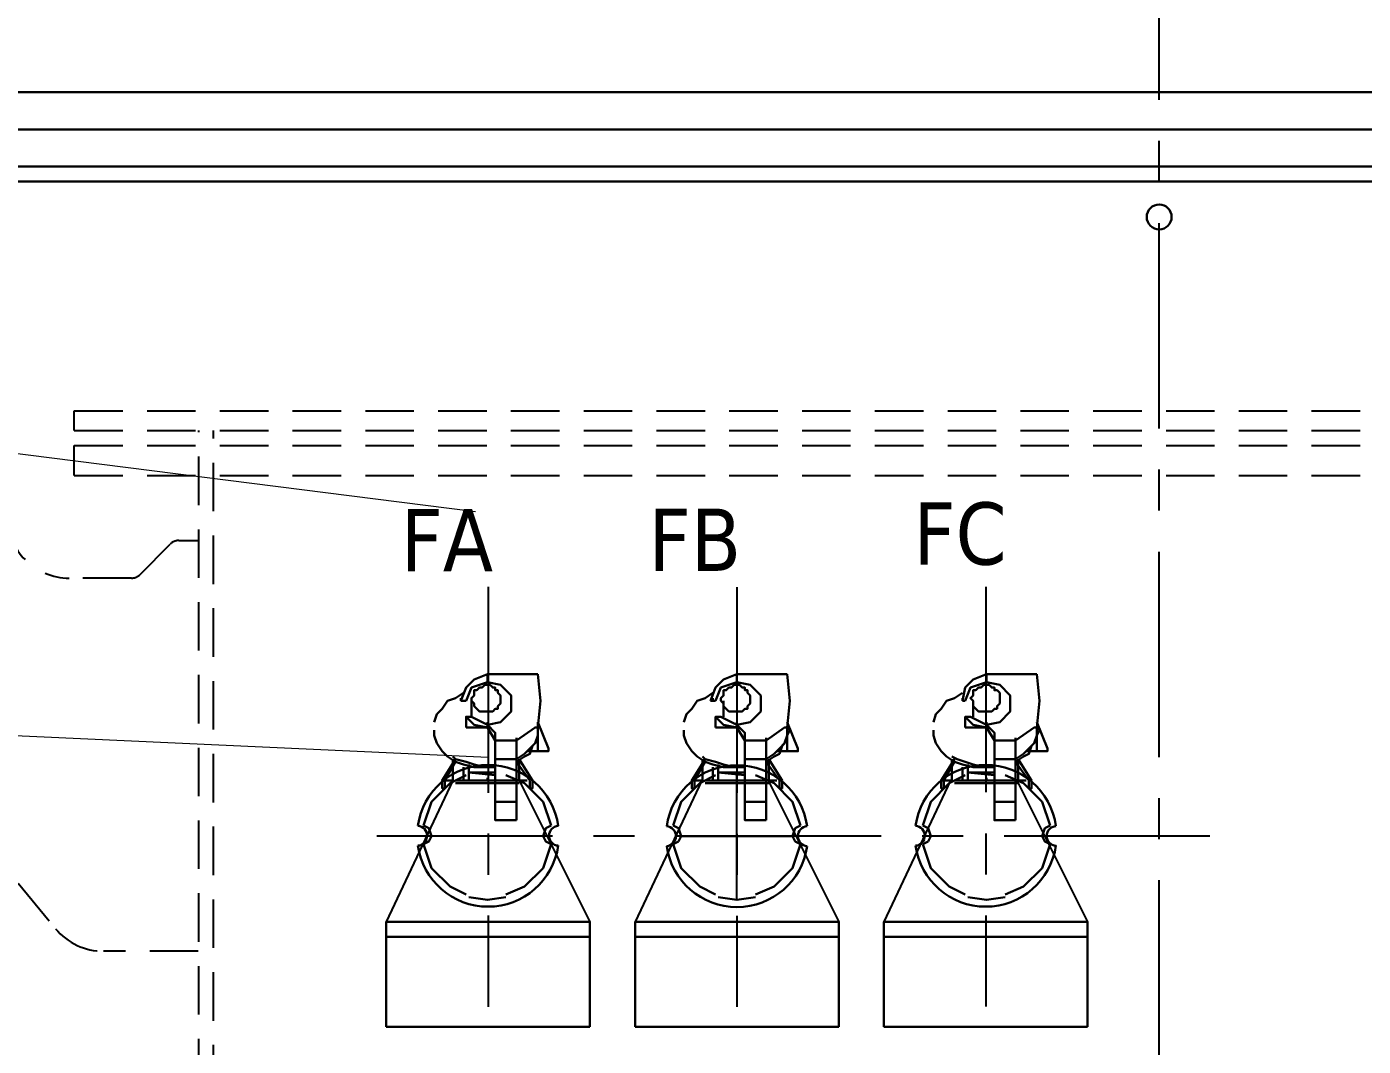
# Model space of a CAD drawing. Header units: millimetres. Extents: x 70841 to 133731, y -170061 to -164340.
# Drawn here: x 81283 to 81820, y -165960 to -165551 of the extents above; entities that cross this region are included whole.
import ezdxf

# ---------------------------------------------------------------- set-up
doc = ezdxf.new("R2010")
doc.units = ezdxf.units.MM
doc.header["$LTSCALE"] = 13
doc.linetypes.add('CENTERX2', pattern=[101.6, 63.5, -12.7, 12.7, -12.7])
doc.linetypes.add('DASHED', pattern=[0.75, 0.5, -0.25])
for name, color, linetype in [('1', 4, 'Continuous'), ('4虚线层', 6, 'DASHED'), ('粗实线', 4, 'Continuous')]:
    doc.layers.add(name, color=color, linetype=linetype)
doc.layers.add('标注、文本', color=3, linetype='Continuous', lineweight=25)
doc.layers.add('铁心', color=3, linetype='Continuous', lineweight=0)
doc.styles.add('Tahoma$001', font='tahoma.ttf', dxfattribs={"height": 2.159784})

# ---------------------------------------------------------------- blocks, each defined once
blk = doc.blocks.new('A$C66A50703')
at = {"layer": '1', "color": 1, "linetype": 'CENTERX2', "lineweight": -3, "ltscale": 0.1}
for p, q in [((44.71, 168.77), (44.71, 0.16)), ((44.71, 168.61), (44.71, 0)), ((144.71, 168.61), (144.71, 0)), ((244.71, 168.77), (244.71, 0.16)), ((334.71, 68.58), (0, 68.58))]:
    blk.add_line(p, q, dxfattribs=at)
at = {"layer": '粗实线', "lineweight": 30}
for centre, radius, start, end in [((44.71, 68.77), 28.5, 8.0481, 171.9519), ((144.71, 68.61), 28.5, 8.0481, 171.9519), ((244.71, 68.77), 28.5, 8.0481, 171.9519), ((16.21, 68.77), 4, 274.0241, 85.9759), ((73.21, 68.77), 4, 94.0241, 265.9759), ((116.21, 68.61), 4, 274.0241, 85.9759), ((173.21, 68.61), 4, 94.0241, 265.9759), ((216.21, 68.77), 4, 274.0241, 85.9759), ((273.21, 68.67), 4, 94.0241, 265.9759), ((44.71, 68.77), 28.5, 188.0481, 351.9519), ((144.71, 68.61), 28.5, 188.0481, 351.9519), ((244.71, 68.77), 28.5, 188.0481, 351.9519)]:
    blk.add_arc(centre, radius, start, end, dxfattribs=at)
blk = doc.blocks.new('A$C5D6D1F02')
at = {"layer": '标注、文本'}
for p, q in [((125.88, 0), (125.88, 51.21)), ((103.48, 25.6), (148.29, 25.6))]:
    blk.add_line(p, q, dxfattribs=at)
at = {"layer": '粗实线', "lineweight": 30}
for points in [[(25.6, 90.68), (20.27, 88.54), (17.07, 85.34), (14.94, 80.01)], [(25.6, 87.48), (19.2, 85.34), (17.07, 80.01)], [(25.6, 90.68), (25.6, 87.48)], [(25.6, 70.41), (30.94, 71.48), (35.2, 75.74), (35.2, 82.14), (30.94, 86.41), (25.6, 87.48)], [(45.87, 69.34), (46.94, 80.01), (45.87, 90.68)], [(125.88, 90.68), (120.55, 88.54), (117.35, 85.34), (115.21, 80.01)], [(125.88, 87.48), (119.48, 85.34), (117.35, 80.01)], [(125.88, 90.68), (125.88, 87.48)], [(125.88, 70.41), (131.22, 71.48), (135.48, 75.74), (135.48, 82.14), (131.22, 86.41), (125.88, 87.48)], [(146.15, 69.34), (147.22, 80.01), (146.15, 90.68)], [(226.16, 90.68), (220.83, 88.54), (217.63, 85.34), (216.56, 80.01)], [(226.16, 87.48), (219.76, 85.34), (217.63, 80.01)], [(226.16, 90.68), (226.16, 87.48)], [(226.16, 70.41), (231.5, 71.48), (235.76, 75.74), (235.76, 82.14), (231.5, 86.41), (226.16, 87.48)], [(246.43, 69.34), (247.5, 80.01), (246.43, 90.68)], [(16, 83.21), (12.8, 81.08), (9.6, 80.01), (7.47, 76.81), (5.33, 74.68), (4.27, 71.48)], [(16, 83.21), (12.8, 81.08), (9.6, 80.01), (7.47, 76.81), (5.33, 74.68), (4.27, 71.48)], [(14.94, 81.08), (14.94, 80.01)], [(116.28, 83.21), (113.08, 81.08), (109.88, 80.01), (107.75, 76.81), (105.61, 74.68), (104.55, 71.48)], [(116.28, 83.21), (113.08, 81.08), (109.88, 80.01), (107.75, 76.81), (105.61, 74.68), (104.55, 71.48)], [(116.28, 81.08), (116.28, 80.01)], [(216.56, 83.21), (213.36, 81.08), (210.16, 80.01), (208.03, 76.81), (205.89, 74.68), (204.83, 71.48)], [(216.56, 83.21), (213.36, 81.08), (210.16, 80.01), (208.03, 76.81), (205.89, 74.68), (204.83, 71.48)], [(216.56, 81.08), (216.56, 80.01)], [(17.07, 73.61), (20.27, 70.41), (25.6, 69.34)], [(19.2, 73.61), (17.07, 73.61), (17.07, 69.34)], [(28.8, 64.01), (28.8, 67.21), (25.6, 70.41)], [(25.6, 69.34), (25.6, 70.41)], [(37.34, 56.54), (40.54, 58.67), (42.67, 60.81), (44.81, 62.94), (45.87, 66.14), (45.87, 68.28), (45.87, 71.48)], [(37.34, 56.54), (40.54, 58.67), (42.67, 60.81), (44.81, 62.94), (45.87, 66.14), (45.87, 68.28), (45.87, 71.48)], [(50.14, 60.81), (45.87, 71.48)], [(117.35, 73.61), (120.55, 70.41), (125.88, 69.34)], [(119.48, 73.61), (117.35, 73.61), (117.35, 69.34)], [(129.08, 64.01), (129.08, 67.21), (125.88, 70.41)], [(125.88, 69.34), (125.88, 70.41)], [(137.62, 56.54), (140.82, 58.67), (142.95, 60.81), (145.08, 62.94), (146.15, 66.14), (147.22, 68.28), (146.15, 71.48)], [(137.62, 56.54), (140.82, 58.67), (142.95, 60.81), (145.08, 62.94), (146.15, 66.14), (147.22, 68.28), (146.15, 71.48)], [(146.15, 69.34), (146.15, 59.74), (149.35, 59.74), (150.42, 59.74), (150.42, 60.81), (146.15, 71.48)], [(217.63, 73.61), (220.83, 70.41), (226.16, 69.34)], [(219.76, 73.61), (217.63, 73.61), (217.63, 69.34)], [(229.36, 64.01), (229.36, 67.21), (226.16, 70.41)], [(226.16, 69.34), (226.16, 70.41)], [(237.9, 56.54), (241.1, 58.67), (243.23, 60.81), (245.36, 62.94), (246.43, 66.14), (247.5, 68.28), (246.43, 71.48)], [(237.9, 56.54), (241.1, 58.67), (243.23, 60.81), (245.36, 62.94), (246.43, 66.14), (247.5, 68.28), (246.43, 71.48)], [(246.43, 69.34), (246.43, 59.74), (249.63, 59.74), (250.7, 59.74), (250.7, 60.81), (246.43, 71.48)], [(4.27, 68.28), (4.27, 66.14), (5.33, 62.94), (7.47, 59.74), (9.6, 57.61), (12.8, 55.47), (16, 54.41), (20.27, 53.34), (24.54, 53.34), (28.8, 53.34)], [(4.27, 68.28), (4.27, 66.14), (5.33, 62.94), (7.47, 59.74), (9.6, 57.61), (12.8, 55.47), (16, 54.41), (20.27, 53.34), (24.54, 53.34), (28.8, 53.34)], [(25.6, 69.34), (28.8, 64.01)], [(45.87, 69.34), (44.81, 69.34), (37.34, 64.01)], [(37.34, 55.47), (40.54, 57.61), (42.67, 58.67), (43.74, 61.87), (45.87, 64.01), (45.87, 66.14), (45.87, 68.28)], [(37.34, 55.47), (40.54, 57.61), (42.67, 58.67), (43.74, 61.87), (45.87, 64.01), (45.87, 66.14), (45.87, 68.28)], [(45.87, 69.34), (45.87, 59.74), (49.07, 59.74), (50.14, 59.74), (50.14, 60.81)], [(104.55, 68.28), (104.55, 66.14), (105.61, 62.94), (107.75, 59.74), (109.88, 57.61), (113.08, 55.47), (116.28, 54.41), (120.55, 53.34), (124.82, 53.34), (129.08, 53.34)], [(104.55, 68.28), (104.55, 66.14), (105.61, 62.94), (107.75, 59.74), (109.88, 57.61), (113.08, 55.47), (116.28, 54.41), (120.55, 53.34), (124.82, 53.34), (129.08, 53.34)], [(125.88, 69.34), (129.08, 64.01)], [(146.15, 69.34), (145.08, 69.34), (137.62, 64.01)], [(137.62, 55.47), (140.82, 57.61), (142.95, 58.67), (144.02, 61.87), (146.15, 64.01), (146.15, 66.14), (147.22, 68.28)], [(137.62, 55.47), (140.82, 57.61), (142.95, 58.67), (144.02, 61.87), (146.15, 64.01), (146.15, 66.14), (147.22, 68.28)], [(204.83, 68.28), (204.83, 66.14), (205.89, 62.94), (208.03, 59.74), (210.16, 57.61), (213.36, 55.47), (216.56, 54.41), (220.83, 53.34), (225.09, 53.34), (229.36, 53.34)], [(204.83, 68.28), (204.83, 66.14), (205.89, 62.94), (208.03, 59.74), (210.16, 57.61), (213.36, 55.47), (216.56, 54.41), (220.83, 53.34), (225.09, 53.34), (229.36, 53.34)], [(226.16, 69.34), (229.36, 64.01)], [(246.43, 69.34), (245.36, 69.34), (237.9, 64.01)], [(237.9, 55.47), (241.1, 57.61), (243.23, 58.67), (244.3, 61.87), (246.43, 64.01), (246.43, 66.14), (247.5, 68.28)], [(237.9, 55.47), (241.1, 57.61), (243.23, 58.67), (244.3, 61.87), (246.43, 64.01), (246.43, 66.14), (247.5, 68.28)], [(33.07, 32), (28.8, 32), (28.8, 64.01)], [(37.34, 32), (37.34, 64.01), (28.8, 64.01)], [(45.87, 59.74), (41.61, 59.74)], [(133.35, 32), (129.08, 32), (129.08, 64.01)], [(137.62, 32), (137.62, 64.01), (129.08, 64.01)], [(146.15, 59.74), (141.88, 59.74)], [(233.63, 32), (229.36, 32), (229.36, 64.01)], [(237.9, 32), (237.9, 64.01), (229.36, 64.01)], [(246.43, 59.74), (242.16, 59.74)], [(11.73, 48.01), (7.47, 48.01), (12.8, 56.54)], [(8.53, 48.01), (12.8, 55.47)], [(11.73, 57.61), (12.8, 56.54), (17.07, 55.47), (20.27, 54.41), (24.54, 53.34), (28.8, 53.34)], [(11.73, 57.61), (12.8, 56.54), (17.07, 55.47), (20.27, 54.41), (24.54, 53.34), (28.8, 53.34)], [(112.01, 48.01), (107.75, 48.01), (113.08, 56.54)], [(108.81, 48.01), (113.08, 55.47)], [(112.01, 57.61), (113.08, 56.54), (117.35, 55.47), (120.55, 54.41), (124.82, 53.34), (129.08, 53.34)], [(112.01, 57.61), (113.08, 56.54), (117.35, 55.47), (120.55, 54.41), (124.82, 53.34), (129.08, 53.34)], [(212.29, 48.01), (208.03, 48.01), (213.36, 56.54)], [(209.09, 48.01), (213.36, 55.47)], [(212.29, 57.61), (214.43, 56.54), (217.63, 55.47), (220.83, 54.41), (225.09, 53.34), (229.36, 53.34)], [(212.29, 57.61), (214.43, 56.54), (217.63, 55.47), (220.83, 54.41), (225.09, 53.34), (229.36, 53.34)], [(17.07, 50.14), (10.67, 46.94), (3.2, 39.47), (0, 29.87)], [(51.21, 29.87), (48.01, 39.47), (40.54, 46.94), (33.07, 50.14)], [(117.35, 50.14), (110.95, 46.94), (103.48, 39.47), (100.28, 29.87)], [(151.49, 29.87), (148.29, 39.47), (140.82, 46.94), (133.35, 50.14)], [(217.63, 50.14), (211.23, 46.94), (203.76, 39.47), (200.56, 29.87)], [(251.76, 29.87), (248.56, 39.47), (241.1, 46.94), (233.63, 50.14)], [(7.47, 48.01), (7.47, 44.81), (8.53, 44.81), (8.53, 48.01)], [(43.74, 48.01), (43.74, 44.81), (42.67, 44.81), (42.67, 48.01)], [(107.75, 48.01), (107.75, 44.81), (108.81, 44.81), (108.81, 48.01)], [(144.02, 48.01), (144.02, 44.81), (142.95, 44.81), (142.95, 48.01)], [(208.03, 48.01), (208.03, 44.81), (209.09, 44.81), (209.09, 48.01)], [(244.3, 48.01), (244.3, 44.81), (243.23, 44.81), (243.23, 48.01)], [(0, 22.4), (2.13, 23.47), (3.2, 25.6), (2.13, 28.8), (0, 29.87)], [(51.21, 29.87), (49.07, 28.8), (48.01, 25.6), (49.07, 23.47), (51.21, 22.4)], [(100.28, 22.4), (102.41, 23.47), (103.48, 25.6), (102.41, 28.8), (100.28, 29.87)], [(151.49, 29.87), (149.35, 28.8), (148.29, 25.6), (149.35, 23.47), (151.49, 22.4)], [(200.56, 22.4), (202.69, 23.47), (203.76, 25.6), (202.69, 28.8), (200.56, 29.87)], [(251.76, 29.87), (249.63, 28.8), (248.56, 25.6), (249.63, 23.47), (251.76, 22.4)], [(0, 22.4), (3.2, 12.8), (10.67, 5.33), (17.07, 2.13)], [(33.07, 2.13), (40.54, 5.33), (48.01, 12.8), (51.21, 22.4)], [(100.28, 22.4), (103.48, 12.8), (110.95, 5.33), (117.35, 2.13)], [(133.35, 2.13), (140.82, 5.33), (148.29, 12.8), (151.49, 22.4)], [(200.56, 22.4), (203.76, 12.8), (211.23, 5.33), (217.63, 2.13)], [(233.63, 2.13), (241.1, 5.33), (248.56, 12.8), (251.76, 22.4)], [(18.14, 1.07), (25.6, 0), (33.07, 1.07)], [(118.41, 1.07), (125.88, 0), (133.35, 1.07)], [(218.69, 1.07), (226.16, 0), (233.63, 1.07)]]:
    blk.add_lwpolyline(points, dxfattribs=at)
for points in [[(25.6, 86.41), (24.54, 86.41), (23.47, 85.34), (22.4, 85.34), (21.34, 84.28), (20.27, 84.28), (20.27, 83.21), (20.27, 82.14), (19.2, 81.08), (19.2, 80.01), (20.27, 78.94), (20.27, 77.88), (21.34, 76.81), (22.4, 75.74), (23.47, 75.74), (24.54, 75.74), (25.6, 75.74), (26.67, 75.74), (27.74, 75.74), (28.8, 76.81), (29.87, 76.81), (29.87, 77.88), (30.94, 78.94), (30.94, 80.01), (30.94, 81.08), (30.94, 82.14), (29.87, 83.21), (29.87, 84.28), (28.8, 84.28), (28.8, 85.34), (27.74, 85.34), (26.67, 86.41)], [(125.88, 86.41), (124.82, 86.41), (123.75, 85.34), (122.68, 85.34), (121.62, 84.28), (120.55, 84.28), (120.55, 83.21), (120.55, 82.14), (119.48, 81.08), (119.48, 80.01), (120.55, 78.94), (120.55, 77.88), (121.62, 76.81), (122.68, 75.74), (123.75, 75.74), (124.82, 75.74), (125.88, 75.74), (126.95, 75.74), (128.02, 75.74), (129.08, 76.81), (130.15, 76.81), (130.15, 77.88), (131.22, 78.94), (131.22, 80.01), (131.22, 81.08), (131.22, 82.14), (130.15, 83.21), (130.15, 84.28), (129.08, 84.28), (129.08, 85.34), (128.02, 85.34), (126.95, 86.41)], [(226.16, 86.41), (225.09, 86.41), (224.03, 85.34), (222.96, 85.34), (221.89, 84.28), (220.83, 84.28), (220.83, 83.21), (220.83, 82.14), (219.76, 81.08), (220.83, 80.01), (220.83, 78.94), (220.83, 77.88), (221.89, 76.81), (222.96, 75.74), (224.03, 75.74), (225.09, 75.74), (226.16, 75.74), (227.23, 75.74), (228.3, 75.74), (229.36, 76.81), (230.43, 76.81), (230.43, 77.88), (231.5, 78.94), (231.5, 80.01), (231.5, 81.08), (231.5, 82.14), (231.5, 83.21), (230.43, 84.28), (229.36, 84.28), (229.36, 85.34), (228.3, 85.34), (227.23, 86.41)], [(38.4, 48.01), (38.4, 49.07)], [(138.68, 48.01), (138.68, 49.07)], [(238.96, 48.01), (238.96, 49.07)]]:
    blk.add_lwpolyline(points, close=True, dxfattribs=at)
for points in [[(25.6, 90.68), (25.6, 90.68), (45.87, 90.68), (45.87, 90.68)], [(125.88, 90.68), (125.88, 90.68), (146.15, 90.68), (146.15, 90.68)], [(226.16, 90.68), (226.16, 90.68), (246.43, 90.68), (246.43, 90.68)], [(14.94, 80.01), (14.94, 80.01), (17.07, 80.01), (17.07, 80.01)], [(19.2, 80.01), (19.2, 80.01), (19.2, 73.61), (19.2, 73.61)], [(115.21, 80.01), (115.21, 80.01), (117.35, 80.01), (117.35, 80.01)], [(120.55, 80.01), (120.55, 80.01), (120.55, 73.61), (120.55, 73.61)], [(216.56, 80.01), (216.56, 80.01), (217.63, 80.01), (217.63, 80.01)], [(220.83, 80.01), (220.83, 80.01), (220.83, 73.61), (220.83, 73.61)], [(19.2, 73.61), (19.2, 73.61), (25.6, 70.41), (25.6, 70.41)], [(25.6, 71.48), (25.6, 71.48), (25.6, 70.41), (25.6, 70.41)], [(119.48, 73.61), (119.48, 73.61), (125.88, 70.41), (125.88, 70.41)], [(125.88, 71.48), (125.88, 71.48), (125.88, 70.41), (125.88, 70.41)], [(219.76, 73.61), (219.76, 73.61), (226.16, 70.41), (226.16, 70.41)], [(226.16, 71.48), (226.16, 71.48), (226.16, 70.41), (226.16, 70.41)], [(25.6, 69.34), (25.6, 69.34), (17.07, 69.34), (17.07, 69.34)], [(37.34, 64.01), (37.34, 64.01), (37.34, 65.07), (37.34, 65.07)], [(125.88, 69.34), (125.88, 69.34), (117.35, 69.34), (117.35, 69.34)], [(137.62, 64.01), (137.62, 64.01), (137.62, 65.07), (137.62, 65.07)], [(226.16, 69.34), (226.16, 69.34), (217.63, 69.34), (217.63, 69.34)], [(237.9, 64.01), (237.9, 64.01), (237.9, 65.07), (237.9, 65.07)], [(11.73, 48.01), (11.73, 48.01), (11.73, 56.54), (11.73, 56.54)], [(18.14, 48.01), (18.14, 48.01), (18.14, 54.41), (18.14, 54.41)], [(28.8, 56.54), (28.8, 56.54), (37.34, 56.54), (37.34, 56.54)], [(42.67, 48.01), (42.67, 48.01), (37.34, 55.47), (37.34, 55.47)], [(38.4, 48.01), (38.4, 48.01), (38.4, 56.54), (38.4, 56.54)], [(43.74, 48.01), (43.74, 48.01), (38.4, 56.54), (38.4, 56.54)], [(112.01, 48.01), (112.01, 48.01), (112.01, 56.54), (112.01, 56.54)], [(118.41, 48.01), (118.41, 48.01), (118.41, 54.41), (118.41, 54.41)], [(129.08, 56.54), (129.08, 56.54), (137.62, 56.54), (137.62, 56.54)], [(142.95, 48.01), (142.95, 48.01), (137.62, 55.47), (137.62, 55.47)], [(138.68, 48.01), (138.68, 48.01), (138.68, 56.54), (138.68, 56.54)], [(144.02, 48.01), (144.02, 48.01), (138.68, 56.54), (138.68, 56.54)], [(212.29, 48.01), (212.29, 48.01), (212.29, 56.54), (212.29, 56.54)], [(218.69, 48.01), (218.69, 48.01), (218.69, 54.41), (218.69, 54.41)], [(229.36, 56.54), (229.36, 56.54), (237.9, 56.54), (237.9, 56.54)], [(243.23, 48.01), (243.23, 48.01), (237.9, 55.47), (237.9, 55.47)], [(238.96, 48.01), (238.96, 48.01), (238.96, 56.54), (238.96, 56.54)], [(244.3, 48.01), (244.3, 48.01), (238.96, 56.54), (238.96, 56.54)], [(16, 48.01), (16, 48.01), (16, 53.34), (16, 53.34)], [(18.14, 51.21), (18.14, 51.21), (28.8, 50.14), (28.8, 50.14)], [(18.14, 51.21), (18.14, 51.21), (28.8, 51.21), (28.8, 51.21)], [(25.6, 48.01), (25.6, 48.01), (25.6, 49.07), (25.6, 49.07)], [(116.28, 48.01), (116.28, 48.01), (116.28, 53.34), (116.28, 53.34)], [(118.41, 51.21), (118.41, 51.21), (129.08, 50.14), (129.08, 50.14)], [(118.41, 51.21), (118.41, 51.21), (129.08, 51.21), (129.08, 51.21)], [(125.88, 48.01), (125.88, 48.01), (125.88, 49.07), (125.88, 49.07)], [(216.56, 48.01), (216.56, 48.01), (216.56, 53.34), (216.56, 53.34)], [(218.69, 51.21), (218.69, 51.21), (229.36, 50.14), (229.36, 50.14)], [(218.69, 51.21), (218.69, 51.21), (229.36, 51.21), (229.36, 51.21)], [(226.16, 48.01), (226.16, 48.01), (226.16, 49.07), (226.16, 49.07)], [(12.8, 48.01), (12.8, 48.01), (25.6, 48.01), (25.6, 48.01)], [(16, 48.01), (16, 48.01), (12.8, 48.01), (12.8, 48.01)], [(12.8, 46.94), (12.8, 46.94), (38.4, 46.94), (38.4, 46.94)], [(24.54, 48.01), (24.54, 48.01), (41.61, 48.01), (41.61, 48.01)], [(38.4, 48.01), (38.4, 48.01), (25.6, 48.01), (25.6, 48.01)], [(113.08, 48.01), (113.08, 48.01), (125.88, 48.01), (125.88, 48.01)], [(116.28, 48.01), (116.28, 48.01), (113.08, 48.01), (113.08, 48.01)], [(113.08, 46.94), (113.08, 46.94), (138.68, 46.94), (138.68, 46.94)], [(124.82, 48.01), (124.82, 48.01), (141.88, 48.01), (141.88, 48.01)], [(138.68, 48.01), (138.68, 48.01), (125.88, 48.01), (125.88, 48.01)], [(213.36, 48.01), (213.36, 48.01), (226.16, 48.01), (226.16, 48.01)], [(216.56, 48.01), (216.56, 48.01), (213.36, 48.01), (213.36, 48.01)], [(213.36, 46.94), (213.36, 46.94), (238.96, 46.94), (238.96, 46.94)], [(225.09, 48.01), (225.09, 48.01), (242.16, 48.01), (242.16, 48.01)], [(238.96, 48.01), (238.96, 48.01), (226.16, 48.01), (226.16, 48.01)], [(28.8, 39.47), (28.8, 39.47), (37.34, 39.47), (37.34, 39.47)], [(129.08, 39.47), (129.08, 39.47), (137.62, 39.47), (137.62, 39.47)], [(229.36, 39.47), (229.36, 39.47), (237.9, 39.47), (237.9, 39.47)], [(28.8, 32), (28.8, 32), (37.34, 32), (37.34, 32)], [(129.08, 32), (129.08, 32), (137.62, 32), (137.62, 32)], [(229.36, 32), (229.36, 32), (237.9, 32), (237.9, 32)]]:
    blk.add_open_spline(points, degree=3, dxfattribs=at)

msp = doc.modelspace()

# ---------------------------------------------------------------- linework, layer by layer
at = {"layer": '1', "color": 1, "linetype": 'CENTERX2', "lineweight": -3, "ltscale": 0.1}
msp.add_line((81738.178, -167296.942), (81738.178, -165283.965), dxfattribs=at)
at = {"layer": '4虚线层', "ltscale": 3}
for p, q in [((81302.178, -165712.867), (81302.178, -165704.867)), ((81302.178, -165704.867), (82174.178, -165704.867)), ((81302.178, -165712.867), (82174.178, -165712.867)), ((81352.178, -166210.79), (81352.178, -165712.867)), ((81358.178, -166213.276), (81358.178, -165712.867)), ((81302.178, -165730.867), (81302.178, -165718.867)), ((81302.178, -165718.867), (82174.178, -165718.867)), ((81302.178, -165730.867), (82174.178, -165730.867)), ((81328.704, -165770.642), (81340.711, -165758.495)), ((81344.266, -165757.01), (81352.178, -165757.01)), ((81325.148, -165772.127), (81300.178, -165772.127)), ((81186.6, -165781.948), (81294.679, -165913.03)), ((81352.006, -165922.127), (81313.968, -165922.127))]:
    msp.add_line(p, q, dxfattribs=at)
for centre, radius, start, end in [((81300.178, -165747.127), 25, 180, 270), ((81344.266, -165762.01), 5, 90, 135.33191), ((81325.148, -165767.127), 5, 270, 315.33191), ((81313.968, -165897.127), 25, 219.50586, 270)]:
    msp.add_arc(centre, radius, start, end, dxfattribs=at)
at = {"layer": '标注、文本'}
for p, q in [((81454.325, -165853.461), (81427.571, -165910.254)), ((81480.994, -165853.461), (81509.373, -165910.254)), ((81554.325, -165853.437), (81527.571, -165910.23)), ((81580.994, -165853.437), (81609.373, -165910.23)), ((81654.325, -165853.461), (81627.571, -165910.254)), ((81680.994, -165853.461), (81709.373, -165910.254))]:
    msp.add_line(p, q, dxfattribs=at)
at = {"layer": '标注、文本', "color": 4, "lineweight": 30}
for p, q in [((81427.571, -165910.254), (81509.373, -165910.254)), ((81427.571, -165916.361), (81427.571, -165910.254)), ((81509.373, -165916.361), (81509.373, -165910.254)), ((81527.571, -165910.23), (81609.373, -165910.23)), ((81527.571, -165916.338), (81527.571, -165910.23)), ((81609.373, -165916.338), (81609.373, -165910.23)), ((81627.571, -165910.254), (81709.373, -165910.254)), ((81627.571, -165916.361), (81627.571, -165910.254)), ((81709.373, -165916.361), (81709.373, -165910.254)), ((81509.373, -165916.361), (81427.571, -165916.361)), ((81427.571, -165916.361), (81509.373, -165916.361)), ((81427.571, -165952.448), (81427.571, -165916.361)), ((81509.373, -165952.448), (81509.373, -165916.361)), ((81609.373, -165916.338), (81527.571, -165916.338)), ((81527.571, -165916.338), (81609.373, -165916.338)), ((81527.571, -165952.424), (81527.571, -165916.338)), ((81609.373, -165952.424), (81609.373, -165916.338)), ((81709.373, -165916.361), (81627.571, -165916.361)), ((81627.571, -165916.361), (81709.373, -165916.361)), ((81627.571, -165952.448), (81627.571, -165916.361)), ((81709.373, -165952.448), (81709.373, -165916.361)), ((81509.373, -165952.448), (81427.571, -165952.448)), ((81609.373, -165952.424), (81527.571, -165952.424)), ((81709.373, -165952.448), (81627.571, -165952.448))]:
    msp.add_line(p, q, dxfattribs=at)
at = {"layer": '粗实线', "lineweight": 30}
for p, q in [((82413.178, -165576.763), (81128.178, -165576.763)), ((82413.178, -165591.763), (81128.178, -165591.763)), ((81128.178, -165606.763), (82413.178, -165606.763)), ((81128.178, -165612.763), (82413.178, -165612.763))]:
    msp.add_line(p, q, dxfattribs=at)
msp.add_circle((81738.178, -165626.955), 5, dxfattribs=at)
at = {"layer": '铁心'}
for points in [[(81463.359, -165745.559), (80552.832, -165630.185), (80552.832, -165630.185)], [(81468.472, -165844.287), (80552.832, -165802.337), (80552.832, -165802.337)]]:
    msp.add_lwpolyline(points, dxfattribs=at)

# ---------------------------------------------------------------- block references
at = {"layer": '标注、文本'}
for name, p in [('A$C66A50703', (81423.764, -165944.449)), ('A$C5D6D1F02', (81442.59, -165901.467))]:
    msp.add_blockref(name, p, dxfattribs=at)

# ---------------------------------------------------------------- texts
at = {"layer": '标注、文本', "style": 'Tahoma$001'}
for s, p in [('FA', (81433.355, -165769.345)), ('FB', (81532.982, -165769.218)), ('FC', (81639.381, -165766.694))]:
    msp.add_text(s, height=25, dxfattribs=at).set_placement(p)

doc.saveas('drawing.dxf')
